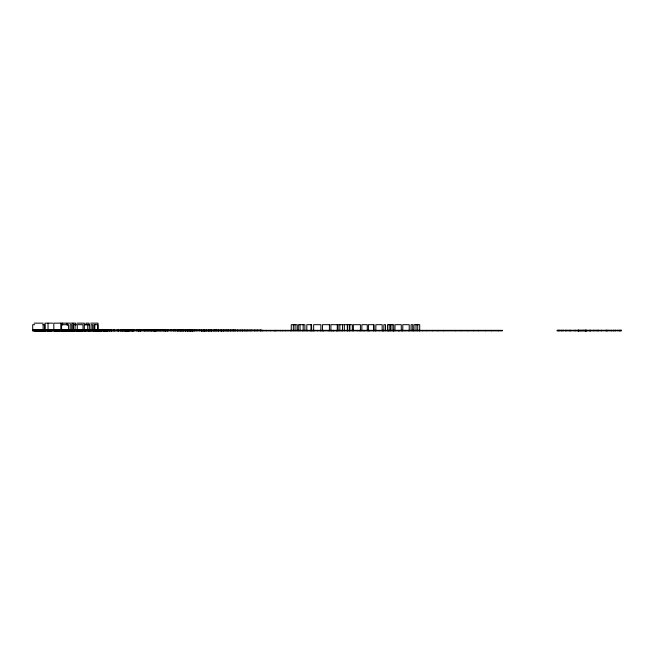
<?xml version="1.0" encoding="UTF-8"?>
<svg xmlns="http://www.w3.org/2000/svg" width="654" height="654" viewBox="0 0 654 654"><rect width="100%" height="100%" fill="white"/><g stroke="black" fill="none" stroke-linecap="round" stroke-linejoin="round"><path stroke-width="0.98" d="M34.139 323.15L43.164 323.15M52.655 323.15L45.02 323.15L44.93 330.85M60.945 323.15L53.808 323.15L53.849 330.85M68.139 323.15L75.611 323.15L75.611 325.071M77 323.15L84.309 323.15L84.341 330.85M90.726 323.15L97.994 323.15L97.994 330.85M34.646 324.686L32.7 324.686L32.7 330.85L502.411 330.85L502.411 330.344L32.7 330.344M42.796 324.686L44.766 324.686L44.774 330.85M62.285 324.686L68.58 324.686L68.58 330.85M78.104 324.686L82.984 324.686L83.042 330.85L83.181 330.09M84.341 324.686L89.336 324.686L89.336 330.85M311.623 324.686L306.816 324.686L306.816 330.85M329.796 324.686L322.479 324.686L322.479 330.85M337.505 324.686L330.916 324.686L330.916 330.85M344.797 324.686L352.318 324.686L352.318 330.85M373.851 330.85L373.835 324.686L368.415 324.686L368.415 330.85M32.7 330.09L261.902 330.09L261.902 330.85M32.7 330.245L109.708 330.245M124.383 330.245L201.432 330.245L201.432 330.85M568.269 330.245L571.882 330.245M576.346 330.245L572.691 330.245L572.691 330.85L576.346 330.85M580.196 330.245L576.91 330.245L576.91 330.85L580.196 330.85M583.85 330.245L587.611 330.245L587.611 330.85L583.85 330.85M588.134 330.245L591.657 330.245L591.657 330.85L588.134 330.85M599.375 330.245L602.522 330.245L602.522 330.85L599.375 330.85M608.939 330.245L612.095 330.245L612.095 330.85L608.939 330.85M568.269 330.85L571.882 330.85M620.311 330.245L620.311 330.85M619.461 330.245L619.461 330.85M615.267 330.245L615.267 330.85M613.648 330.245L613.648 330.85M611.294 330.245L611.294 330.85M607.476 330.245L607.427 330.85M606.683 330.245L606.683 330.85M606.029 330.245L606.029 330.85M601.729 330.245L601.729 330.85M598.353 330.245L598.353 330.85M598.026 330.245L598.026 330.85M596.979 330.245L596.979 330.85M593.701 330.245L593.701 330.85M590.358 330.245L590.358 330.85M590.227 330.245L590.235 330.85M589.638 330.245L589.622 330.85M586.491 330.245L586.385 330.85M586.188 330.245L586.188 330.85M586.058 330.245L586.058 330.85M585.739 330.245L585.739 330.85M585.305 330.245L585.305 330.85M585.101 330.245L585.101 330.85M584.978 330.245L584.978 330.85M582.714 330.245L582.714 330.85M581.381 330.245L581.381 330.85M580.082 330.245L580.082 330.85M578.945 330.245L578.945 330.85M578.798 330.245L578.798 330.85M578.733 330.245L578.733 330.85M578.389 330.245L578.389 330.85M578.038 330.245L578.038 330.85M575.283 330.245L575.283 330.85M570.378 330.245L570.378 330.85M569.765 330.245L569.781 330.85M566.961 330.245L566.961 330.85M565.718 330.245L565.718 330.85M563.029 330.245L563.029 330.85M561.451 330.245L561.451 330.85M558.982 330.245L558.982 330.85M558.124 330.245L558.124 330.85M498.798 330.344L498.798 330.85M491.653 330.344L491.653 330.85M485.579 330.344L485.579 330.85M478.221 330.344L478.221 330.85M473.758 330.344L473.758 330.85M467.798 330.344L467.798 330.85M461.078 330.344L461.078 330.85M455.331 330.344L455.331 330.85M443.731 330.344L443.731 330.85M437.927 330.344L437.927 330.85M432.498 330.344L432.498 330.85M426.751 330.344L426.751 330.85M422.558 330.344L422.558 330.85M419.704 330.85L419.704 324.686L413.99 324.686L413.99 330.85M419.566 330.344L419.566 330.85M417.718 324.686L417.718 330.85M416.034 324.686L416.034 330.85M413.63 330.344L413.63 330.85M412.748 330.85L412.748 324.686L411.088 324.686L411.088 330.85M409.224 330.85L409.224 324.686L402.79 324.686L402.79 330.85M408.595 330.344L408.595 330.85M405.096 330.344L405.096 330.85M402.48 330.344L402.48 330.85M401.286 330.85L401.286 324.686L394.991 324.686L394.991 330.85M399.242 330.344L399.242 330.85M398.924 330.344L398.924 330.85M398.785 330.344L398.785 330.85M393.831 330.344L393.831 330.85M393.675 330.85L393.675 324.686L387.47 324.686L387.47 330.85M393.544 330.344L393.544 330.85M392.048 324.686L392.048 330.85M390.463 324.686L390.463 330.85M389.155 324.686L389.155 330.85M388.819 330.344L388.819 330.85M388.255 330.344L388.255 330.85M385.508 330.85L385.508 324.686L383.857 324.686L383.857 330.85M383.489 330.344L383.489 330.85M382.745 330.344L382.745 330.85M382.157 330.85L382.157 324.686L375.854 324.686L375.854 330.85M379.222 330.344L379.222 330.85M375.707 330.344L375.707 330.85M373.802 324.686L373.802 330.85M369.747 330.344L369.747 330.85M369.036 330.344L369.036 330.85M367.262 330.85L367.262 324.686L361.858 324.686L361.858 330.85M364.531 330.344L364.531 330.85M363.624 330.344L363.624 330.85M360.411 330.85L360.411 324.686L353.364 324.686L353.364 330.85M359.765 330.344L359.765 330.85M357.877 330.344L357.877 330.85M349.874 324.686L349.874 330.85M349.473 324.686L349.473 330.85M347.715 324.686L347.715 330.85M347.299 324.686L347.299 330.85M344.323 330.85L344.323 324.686L338.069 324.686L338.069 330.85M342.533 324.686L342.533 330.85M341.789 330.344L341.789 330.85M339.867 324.686L339.867 330.85M337.268 324.686L337.268 330.85M336.933 330.344L336.933 330.85M336.663 330.344L336.663 330.85M333.671 330.344L333.671 330.85M333.565 330.344L333.565 330.85M332.207 330.344L332.207 330.85M331.218 330.344L331.218 330.85M329.42 324.686L329.42 330.85M328.283 330.344L328.283 330.85M323.705 330.344L323.705 330.85M323.239 330.344L323.239 330.85M320.869 330.85L320.869 324.686L313.65 324.686L313.65 330.85M320.313 330.344L320.313 330.85M317.403 330.344L317.403 330.85M314.173 330.344L314.173 330.85M312.448 330.344L312.448 330.85M311.598 324.686L311.623 330.85M311.018 324.686L311.018 330.85M310.012 330.344L310.012 330.85M307.364 330.344L307.364 330.85M304.887 330.85L304.887 324.686L298.281 324.686L298.281 330.85M303.162 324.686L303.162 330.85M302.598 330.344L302.598 330.85M299.998 324.686L300.104 330.85M297.088 330.85L297.088 324.686L291.259 324.686L291.259 330.85M295.068 324.686L295.068 330.85M293.344 324.686L293.344 330.85M290.572 330.344L290.572 330.85M285.348 330.344L285.348 330.85M282.414 330.344L282.503 330.85M280.468 330.344L280.468 330.85M276.029 330.344L276.029 330.85M275.121 330.344L275.064 330.85M274.239 330.344L274.239 330.85M270.805 330.344L270.699 330.85M266.317 330.344L266.317 330.85M262.875 330.344L262.875 330.85M260.783 330.344L260.783 330.85M260.398 330.09L260.398 330.85M257.414 330.09L257.414 330.85M256.204 330.344L256.204 330.85M254.888 330.09L254.888 330.85M254.643 330.344L254.643 330.85M251.823 330.09L251.823 330.85M250.188 330.344L250.188 330.85M249.967 330.09L249.967 330.85M248.16 330.344L248.16 330.85M247.482 330.09L247.416 330.85M246.73 330.344L246.73 330.85M245.978 330.344L245.978 330.85M245.07 330.344L245.07 330.85M244.678 330.09L244.678 330.85M242.781 330.344L242.781 330.85M242.397 330.344L242.397 330.85M242.282 330.09L242.282 330.85M240.836 330.09L240.836 330.85M240.492 330.344L240.492 330.85M239.642 330.344L239.642 330.85M238.146 330.344L238.146 330.85M237.451 330.09L237.451 330.85M237.296 330.344L237.296 330.85M235.448 330.09L235.448 330.85M235.031 330.09L235.031 330.85M234.663 330.344L234.663 330.85M233.944 330.09L233.911 330.85L233.862 330.344M233.413 330.09L233.413 330.85M232.775 330.09L232.775 330.85M231.949 330.09L231.949 330.85M230.968 330.09L230.968 330.85M230.429 330.09L230.429 330.85M230.331 330.344L230.241 330.85M228.965 330.09L228.965 330.85M228.409 330.09L228.409 330.85M227.903 330.09L227.903 330.85M227.437 330.344L227.437 330.85M226.905 330.09L226.905 330.85M226.439 330.09L226.439 330.85M225.368 330.09L225.368 330.85M224.837 330.09L224.837 330.85M223.93 330.09L223.93 330.85M223.513 330.09L223.513 330.85M223.374 330.09L223.374 330.85M222.973 330.09L222.973 330.85M222.008 330.344L222.008 330.85M221.51 330.09L221.51 330.85M221.404 330.09L221.404 330.85M221.354 330.09L221.354 330.85M221.027 330.09L220.995 330.85M220.496 330.09L220.496 330.85M219.033 330.09L218.918 330.85M218.779 330.09L218.779 330.85M218.33 330.09L218.33 330.85M218.215 330.344L218.215 330.85M217.692 330.09L217.692 330.85M216.474 330.09L216.539 330.85M216.229 330.09L216.229 330.85M215.836 330.09L215.836 330.85M215.297 330.09L215.297 330.85M214.569 330.09L214.569 330.85M213.989 330.09L213.989 330.85M213.833 330.09L213.833 330.85M213.22 330.344L213.22 330.85M212.043 330.09L212.043 330.85M211.536 330.344L211.536 330.85M211.406 330.344L211.406 330.85M211.193 330.09L211.193 330.85M210.997 330.09L210.915 330.85M210.465 330.09L210.465 330.85M209.721 330.344L209.721 330.85M209.108 330.09L209.108 330.85M209.002 330.09L208.969 330.85M208.798 330.09L208.798 330.85M208.585 330.09L208.585 330.85M208.046 330.09L208.046 330.85M207.065 330.344L207.065 330.85M206.623 330.09L206.582 330.85M206.321 330.09L206.321 330.85M205.781 330.09L205.781 330.85M205.168 330.344L205.168 330.85M204.906 330.344L204.906 330.85M204.457 330.344L204.457 330.85M204.318 330.09L204.318 330.85M204.073 330.09L204.073 330.85M203.958 330.09L203.925 330.85M203.386 330.09L203.386 330.85M203.222 330.344L203.222 330.85M202.511 330.344L202.511 330.85M202.029 330.344L202.029 330.85M201.923 330.09L201.923 330.85M201.677 330.09L201.677 330.85M201.546 330.09L201.546 330.85M199.282 330.09L199.282 330.85M196.887 330.09L196.887 330.85M194.908 330.09L194.908 330.85M194.369 330.09L194.336 330.85M193.821 330.344L193.821 330.85M192.905 330.09L192.905 330.85M192.807 330.344L192.807 330.85M192.464 330.09L192.464 330.85M192.333 330.09L192.333 330.85M191.924 330.09L191.924 330.85M191.794 330.09L191.794 330.85M191.589 330.09L191.548 330.85M190.567 330.09L190.567 330.85M190.461 330.09L190.461 330.85M190.33 330.09L190.33 330.85M190.093 330.09L190.093 330.85M189.84 330.344L189.84 330.85M189.554 330.09L189.554 330.85M188.981 330.344L188.981 330.85M187.87 330.09L187.87 330.85M187.584 330.09L187.584 330.85M187.445 330.09L187.445 330.85M187.322 330.344L187.322 330.85M186.12 330.09L186.12 330.85M185.589 330.09L185.589 330.85M185.425 330.09L185.425 330.85M185.295 330.09L185.295 330.85M185.057 330.09L185.057 330.85M183.594 330.09L183.594 330.85M183.472 330.09L183.472 330.85M183.055 330.09L183.055 330.85M182.662 330.09L182.662 330.85M182.123 330.09L182.123 330.85M181.738 330.09L181.738 330.85M181.084 330.09L181.084 330.85M181.027 330.344L181.027 330.85M180.659 330.09L180.659 330.85M180.177 330.09L180.177 330.85M179.637 330.09L179.637 330.85M179.171 330.344L179.171 330.85M178.55 330.09L178.55 330.85M178.174 330.09L178.174 330.85M177.087 330.09L177.087 330.85M175.624 330.09L175.632 330.85M175.231 330.09L175.231 330.85M174.692 330.09L174.692 330.85M173.637 330.09L173.637 330.85M173.138 330.09L173.245 330.85M171.462 330.09L171.462 330.85M170.588 330.09L170.588 330.85M168.192 330.09L168.192 330.85M167.571 330.09L167.571 330.85M167.449 330.344L167.449 330.85M167.171 330.09L167.195 330.85M166.435 330.344L166.435 330.85M165.593 330.344L165.593 330.85M165.397 330.09L165.397 330.85M165.356 330.09L165.356 330.85M165.143 330.09L165.192 330.85M164.604 330.09L164.563 330.85M164.121 330.09L164.121 330.85M163.582 330.09L163.582 330.85M163.14 330.09L163.124 330.85M162.118 330.09L162.118 330.85M161.039 330.344L161.039 330.85M160.99 330.09L160.99 330.85M160.451 330.09L160.451 330.85M159.314 330.09L159.314 330.85M158.987 330.09L158.987 330.85M158.064 330.09L158.064 330.85M156.478 330.09L156.478 330.85M155.963 330.09L155.963 330.85M155.652 330.09L155.652 330.85M155.284 330.09L155.284 330.85M155.014 330.09L155.055 330.85M154.27 330.344L154.27 330.85M153.952 330.09L153.952 330.85M153.723 330.09L153.723 330.85M153.289 330.09L153.289 330.85M152.415 330.09L152.415 330.85M151.793 330.09L151.793 330.85M151.434 330.09L151.434 330.85M151.156 330.09L151.156 330.85M150.624 330.09L150.624 330.85M149.979 330.09L149.979 330.85M149.161 330.09L149.161 330.85M148.801 330.344L148.801 330.85M148.245 330.09L148.245 330.85M147.33 330.09L147.33 330.85M147.183 330.09L147.183 330.85M146.643 330.09L146.643 330.85M145.817 330.344L145.817 330.85M145.188 330.09L145.188 330.85M145.008 330.09L145.008 330.85M144.64 330.09L144.542 330.85L144.469 330.09M144.117 330.09L144.117 330.85M143.005 330.09L143.005 330.85M141.125 330.09L141.125 330.85M140.724 330.09L140.749 330.85M140.651 330.09L140.585 330.85M140.209 330.09L140.185 330.85M140.144 330.09L140.144 330.85M139.122 330.09L139.122 330.85M138.95 330.09L138.95 330.85M138.901 330.09L138.901 330.85M138.722 330.09L138.746 330.85M137.969 330.09L137.937 330.85M136.907 330.09L136.948 330.85M136.743 330.09L136.743 330.85M134.086 330.09L134.086 330.85M133.71 330.09L133.686 330.85M133.326 330.09L133.326 330.85M132.868 330.09L132.901 330.85M132.77 330.09L132.705 330.85M132.329 330.09L132.329 330.85M132.133 330.344L132.133 330.85M131.912 330.09L131.863 330.85M131.667 330.09L131.667 330.85M130.865 330.09L130.865 330.85M130.612 330.09L130.612 330.85M129.517 330.09L129.517 330.85M129.206 330.09L129.206 330.85M129.067 330.344L129.067 330.85M128.977 330.09L128.977 330.85M128.601 330.09L128.666 330.85M128.356 330.09L128.356 330.85M128.225 330.09L128.225 330.85M128.07 330.09L128.07 330.85M127.759 330.344L127.865 330.85M127.734 330.09L127.693 330.85M127.514 330.09L127.514 330.85M126.737 330.09L126.737 330.85M126.606 330.09L126.59 330.85M126.23 330.09L126.23 330.85M125.96 330.09L125.96 330.85M125.83 330.09L125.83 330.85M125.429 330.09L125.339 330.85M125.274 330.09L125.274 330.85M124.988 330.09L124.988 330.85M124.808 330.09L124.808 330.85M124.448 330.09L124.383 330.85M123.966 330.09L123.966 330.85M123.32 330.09L123.344 330.85M122.985 330.09L122.985 330.85M122.478 330.09L122.478 330.85M122.331 330.09L122.331 330.85M122.167 330.09L122.167 330.85M121.562 330.09L121.562 330.85M121.186 330.09L121.186 330.85M120.884 330.09L120.884 330.85M120.344 330.09L120.344 330.85M120.238 330.09L120.238 330.85M118.922 330.09L118.922 330.85M118.881 330.09L118.881 330.85M118.3 330.09L118.3 330.85M118.194 330.09L118.194 330.85M117.949 330.09L117.949 330.85M117.655 330.09L117.655 330.85M116.191 330.09L116.191 330.85M115.227 330.344L115.227 330.85M114.564 330.09L114.564 330.85M114.197 330.09L114.197 330.85M113.845 330.09L113.845 330.85M113.657 330.09L113.657 330.85M112.202 330.09L112.202 330.85M111.687 330.344L111.687 330.85M111.597 330.344L111.597 330.85M111.491 330.09L111.491 330.85M111.155 330.09L111.155 330.85M110.951 330.09L110.951 330.85M110.289 330.09L110.289 330.85M109.758 330.09L109.717 330.85M109.61 330.344L109.61 330.85M109.488 330.09L109.488 330.85M108.752 330.245L108.752 330.85M108.294 330.09L108.294 330.85M107.755 330.245L107.755 330.85M107.616 330.09L107.616 330.85M107.526 330.344L107.526 330.85M107.158 330.09L107.158 330.85M106.913 330.245L106.913 330.85L106.872 330.09M106.602 330.245L106.602 330.85M106.455 330.09L106.455 330.85M106.25 330.09L106.332 330.85M105.915 330.09L105.891 330.85M105.711 330.09L105.801 330.85M105.646 330.245L105.646 330.85M105.269 330.245L105.269 330.85L105.212 330.09M104.869 330.09L104.869 330.85M104.673 330.09L104.648 330.85M104.452 330.09L104.444 330.85M104.248 330.09L104.248 330.85M104.166 330.09L104.166 330.85M103.806 330.245L103.806 330.85M103.626 330.09L103.512 330.85M102.711 330.245L102.784 330.85M102.163 330.09L102.163 330.85M101.779 330.09L101.779 330.85M101.656 330.09L101.656 330.85M101.337 330.245L101.337 330.85M101.1 330.245L101.1 330.85M100.765 330.09L100.765 330.85M100.405 330.245L100.405 330.85M100.234 330.09L100.299 330.85M99.833 330.09L99.833 330.85M99.604 330.245L99.604 330.85M99.539 330.245L99.539 330.85M99.302 330.09L99.416 330.85M99.212 330.09L99.212 330.85M98.77 330.09L98.746 330.85M98.623 330.245L98.599 330.85M98.304 330.09L98.28 330.85M98.174 330.09L98.174 330.85M97.806 330.85L97.789 324.686L93.906 324.686L93.939 330.85M97.667 330.245L97.667 330.85M97.462 330.09L97.462 330.85M97.364 330.09L97.364 330.85M97.127 330.09L97.184 330.85M96.669 330.245L96.629 330.85M96.44 330.09L96.539 330.85M96.326 330.09L96.326 330.85M95.705 330.09L95.639 330.85M95.345 330.09L95.345 330.85M94.993 330.09L94.92 330.85M94.814 324.686L94.805 330.85M94.135 330.245L94.184 330.85M94.062 330.09L94.062 330.85M93.726 330.09L93.726 330.85M93.645 330.09L93.645 330.85M93.473 330.245L93.473 330.85M93.359 330.245L93.359 330.85M93.26 330.09L93.26 330.85M93.146 330.09L93.146 330.85M92.631 330.85L92.672 324.686L91.07 324.686L91.029 330.85M92.427 330.245L92.41 330.85M91.813 330.245L91.813 330.85M91.65 330.09L91.658 330.85L91.535 330.09M90.841 330.09L90.841 330.85L90.726 330.09M90.366 330.245L90.366 330.85M90.088 330.09L90.015 330.85M89.974 330.09L89.974 330.85M89.524 330.245L89.524 330.85M89.296 330.09L89.206 330.85L89.173 330.09M89.009 325.071L89.009 323.15L86.009 323.15L86.009 325.071M88.846 330.09L88.846 330.85M88.543 330.245L88.543 330.85M88.454 330.245L88.454 330.85M88.167 330.09L88.167 330.85M87.742 324.686L87.718 330.85L87.579 330.09M87.399 330.344L87.399 330.85M86.868 330.245L86.868 330.85M86.287 330.09L86.287 330.85M86.115 330.09L86.066 330.85M85.797 330.245L85.813 330.85M85.584 330.09L85.584 330.85M85.429 330.09L85.445 330.85M85.355 330.09L85.306 330.85M84.881 330.09L84.881 330.85M84.677 330.09L84.652 330.85M84.431 330.245L84.431 330.85M84.023 330.09L84.023 330.85M83.908 330.09L83.908 330.85M83.835 330.245L83.794 330.85M82.69 330.245L82.706 330.85M82.527 330.245L82.527 330.85M82.388 330.85L82.388 330.245L82.257 330.85M82.2 330.09L82.2 330.85M81.995 330.09L82.085 330.85M81.546 330.245L81.546 330.85M81.374 330.09L81.325 330.85M81.17 330.09L81.17 330.85L81.08 330.09M80.843 330.09L80.843 330.85M80.63 330.09L80.63 330.85M80.524 330.09L80.565 330.85M80.409 330.09L80.409 330.85M80.001 330.245L80.001 330.85M79.829 330.09L79.829 330.85M79.723 330.09L79.739 330.85M79.608 330.09L79.608 330.85M79.396 330.09L79.42 330.85M79.347 330.09L79.257 330.85M79.167 330.09L79.15 330.85M79.101 330.245L79.101 330.85M78.856 330.09L78.889 330.85M78.799 330.09L78.807 330.85M78.635 330.09L78.635 330.85M78.259 330.09L78.259 330.85M78.088 330.245L78.047 330.85M77.769 330.09L77.81 330.85M77.679 330.245L77.687 330.85M77.393 330.09L77.344 330.85M77.278 330.85L77.278 324.686L73.518 324.686L73.51 330.85M77.066 330.245L77.082 330.85M76.894 330.09L76.894 330.85M76.722 330.245L76.722 330.85M76.477 330.09L76.485 330.85M76.346 330.09L76.363 330.85M76.248 330.09L76.232 330.85M76.028 330.09L75.995 330.85M75.905 330.09L75.905 330.85M75.12 324.686L75.055 330.85M74.981 330.09L74.981 330.85M74.858 330.09L74.858 330.85M74.711 330.245L74.728 330.85M74.572 330.245L74.572 330.85M74.392 330.245L74.392 330.85M74.131 330.85L74.131 330.09L73.943 330.85M73.837 330.245L73.837 330.85M73.534 330.09L73.632 330.85M73.346 330.245L73.346 330.85M73.191 330.245L73.191 330.85M73.076 330.09L73.076 330.85M72.913 323.15L72.962 330.85M72.758 330.245L72.758 330.85M72.545 330.245L72.545 330.85M72.357 330.09L72.43 330.85M72.022 330.245L71.948 330.85M71.703 330.09L71.703 330.85L71.76 324.686L70.166 324.686L70.166 330.85M71.58 330.09L71.58 330.85M71.441 330.245L71.441 330.85M71.294 330.09L71.343 330.85M71.057 330.245L71.057 330.85M70.861 330.09L70.836 330.85M70.73 330.245L70.73 330.85M70.526 330.245L70.526 330.85M70.403 330.245L70.403 330.85L70.256 330.09M69.994 330.09L70.084 330.85M69.782 330.09L69.831 330.85M69.651 330.09L69.651 330.85M69.537 330.09L69.438 330.85M69.324 330.245L69.324 330.85M68.915 330.09L68.915 330.85L68.834 330.245M68.744 330.245L68.744 330.85M68.359 330.09L68.359 330.85M68.237 330.09L68.237 330.85M68.106 330.09L68.114 330.85M68.016 330.85L67.951 330.245L67.861 330.85M67.738 330.09L67.738 330.85M67.615 330.09L67.534 330.85L67.517 330.09M67.378 325.071L67.378 323.15L61.533 323.15L61.672 330.85L61.721 330.09M67.141 323.15L67.141 325.071M67.198 330.09L67.198 330.85M67.06 330.245L67.06 330.85M66.724 330.245L66.724 330.85M66.659 330.09L66.594 330.85M66.389 330.245L66.389 330.85M66.185 330.09L66.25 330.85M65.997 330.245L65.98 330.85M65.841 330.245L65.841 330.85M65.727 330.245L65.727 330.85M65.49 330.09L65.49 330.85M64.828 330.245L64.828 330.85L64.746 330.09M64.615 330.09L64.615 330.85M64.484 330.09L64.427 330.85L64.386 330.09M64.182 330.09L64.182 330.85M64.067 330.09L64.059 330.85M63.937 330.09L63.969 330.85M63.74 330.09L63.74 330.85M63.626 330.09L63.626 330.85M63.52 330.09L63.52 330.85M63.307 330.09L63.283 330.85M63.095 330.09L63.078 330.85M62.98 330.09L62.98 330.85M62.858 330.09L62.849 330.85M62.727 330.245L62.735 330.85M62.571 323.15L62.571 325.071M62.612 330.09L62.547 330.85M62.383 330.245L62.383 330.85L62.351 330.09M62.073 330.09L62.073 330.85M61.885 330.344L61.885 330.85M61.492 330.09L61.46 330.85M61.345 330.245L61.345 330.85M61.182 330.09L61.247 330.85M60.814 323.15L60.814 330.85M60.593 330.09L60.716 330.85M60.16 330.09L60.143 330.85M59.972 330.245L59.972 330.85M59.718 330.09L59.718 330.85M59.506 330.09L59.62 330.85M59.383 330.09L59.383 330.85M59.261 330.09L59.261 330.85M59.138 330.09L59.138 330.85M58.983 330.09L59.081 330.85M58.598 330.09L58.639 330.85M58.476 330.09L58.476 330.85M58.361 330.09L58.361 330.85M58.083 330.09L58.116 330.85M57.961 330.09L57.961 330.85M57.822 330.245L57.822 330.85M57.577 330.09L57.577 330.85M57.397 330.344L57.397 330.85M57.25 330.09L57.233 330.85M57.135 330.09L57.135 330.85M56.939 330.09L57.029 330.85M56.8 330.09L56.841 330.85M56.685 330.09L56.743 330.85M56.612 330.09L56.612 330.85M56.391 330.09L56.448 330.85M56.269 330.09L56.269 330.85M56.04 330.09L56.04 330.85M55.917 330.09L55.917 330.85M55.328 330.09L55.304 330.85M55.165 330.245L55.165 330.85M55.1 330.245L55.1 330.85M54.903 330.09L54.903 330.85M54.789 330.09L54.756 330.85M54.683 330.09L54.715 330.85M54.388 330.09L54.405 330.85M54.127 330.245L54.11 330.85M53.276 330.09L53.268 330.85L53.162 330.09M52.385 330.09L52.304 330.85M52.099 330.09L52.099 330.85M51.813 330.09L51.813 330.85M51.339 330.245L51.339 330.85L51.274 330.09M50.685 330.09L50.685 330.85M50.571 330.09L50.571 330.85M50.481 330.245L50.481 330.85M50.342 330.09L50.342 330.85M50.113 330.344L50.113 330.85L50.031 330.09M49.81 330.09L49.81 330.85M49.491 330.09L49.491 330.85M49.197 330.245L49.197 330.85M49.05 330.245L49.05 330.85M48.895 330.245L48.895 330.85M48.371 330.09L48.371 330.85M48.257 330.09L48.233 330.85M48.036 323.15L48.036 330.85M47.783 330.09L47.783 330.85M47.767 330.09L47.66 330.85M47.448 330.245L47.374 330.85M47.35 330.09L47.35 330.85M47.153 330.344L47.153 330.85M46.99 330.09L46.99 330.85M46.459 330.09L46.434 330.85M45.788 330.245L45.788 330.85M45.576 330.245L45.576 330.85M45.257 330.09L45.257 330.85M45.126 330.09L45.126 330.85M44.84 330.09L44.84 330.85M44.529 330.245L44.529 330.85M44.415 330.09L44.415 330.85M44.341 330.245L44.341 330.85M43.875 330.09L43.916 330.85M43.712 330.09L43.785 330.85M43.597 330.09L43.622 330.85M43.319 330.245L43.328 330.85M43.139 324.686L43.139 330.85M42.992 330.09L42.992 330.85M42.739 330.09L42.853 330.85M42.469 330.245L42.469 330.85M42.428 330.09L42.412 330.85M42.077 330.245L42.077 330.85M42.011 330.344L42.011 330.85M41.889 330.09L41.889 330.85M41.774 330.09L41.774 330.85M41.423 330.245L41.423 330.85M41.284 330.09L41.284 330.85M41.218 330.245L41.218 330.85M41.03 330.09L41.03 330.85M40.908 330.09L40.908 330.85M40.752 330.09L40.752 330.85M40.679 330.245L40.679 330.85M40.254 330.245L40.254 330.85M39.951 330.09L39.951 330.85M39.739 330.09L39.739 330.85M39.444 330.09L39.395 330.85M39.289 330.09L39.289 330.85M38.987 330.09L38.987 330.85M38.586 330.09L38.586 330.85M38.472 330.09L38.472 330.85M37.989 330.09L37.989 330.85M37.875 330.09L37.875 330.85M37.736 330.09L37.809 330.85M37.376 330.09L37.376 330.85M36.984 330.09L36.951 330.85M36.861 330.09L36.861 330.85M36.354 330.245L36.411 330.85M36.117 330.09L36.117 330.85M36.003 330.09L36.003 330.85M35.676 330.09L35.782 330.85M35.349 330.245L35.349 330.85M35.079 330.09L35.079 330.85M34.956 330.09L34.956 330.85M34.482 330.245L34.482 330.85M34.245 330.09L34.245 330.85M33.967 330.09L33.967 330.85M33.444 330.245L33.444 330.85M32.814 330.09L32.814 330.85M559.996 330.245L557.077 330.245L557.077 330.85L559.996 330.85L559.996 330.245M563.887 330.245L560.584 330.245L560.584 330.85L563.887 330.85L563.887 330.245M567.263 330.245L564.86 330.245L564.86 330.85L567.263 330.85L567.247 330.245M583.613 330.245L580.482 330.245L580.482 330.85L583.613 330.85L583.613 330.245M595.083 330.245L592.377 330.245L592.377 330.85L595.083 330.85L595.083 330.245M598.369 330.245L595.655 330.245L595.655 330.85L598.369 330.85L598.369 330.245M604.206 330.245L603.372 330.245L603.372 330.85L604.206 330.85L604.206 330.245M608.285 330.245L605.179 330.245L605.179 330.85L608.285 330.85L608.285 330.245M616.06 330.245L612.847 330.245L612.847 330.85L616.06 330.85L616.06 330.245M617.826 330.245L616.992 330.245L616.992 330.85L617.826 330.85L617.826 330.245M621.3 330.245L618.439 330.245L618.439 330.85L621.3 330.85L621.3 330.245M188.123 330.85L188.123 330.09L188.09 330.85M177.626 330.85L177.626 330.09L177.61 330.85M157.083 330.85L157.083 330.09L157.017 330.85M154.753 330.85L154.753 330.09L154.679 330.85M138.411 330.85L138.411 330.09L138.37 330.85M127.219 330.85L127.277 330.09L127.203 330.85M103.25 330.85L103.25 330.09L103.209 330.85M95.885 330.85L95.885 330.09L95.827 330.85M65.228 330.85L65.228 330.09L65.196 330.85M51.601 330.85L51.601 330.245L51.592 330.85"/></g></svg>
